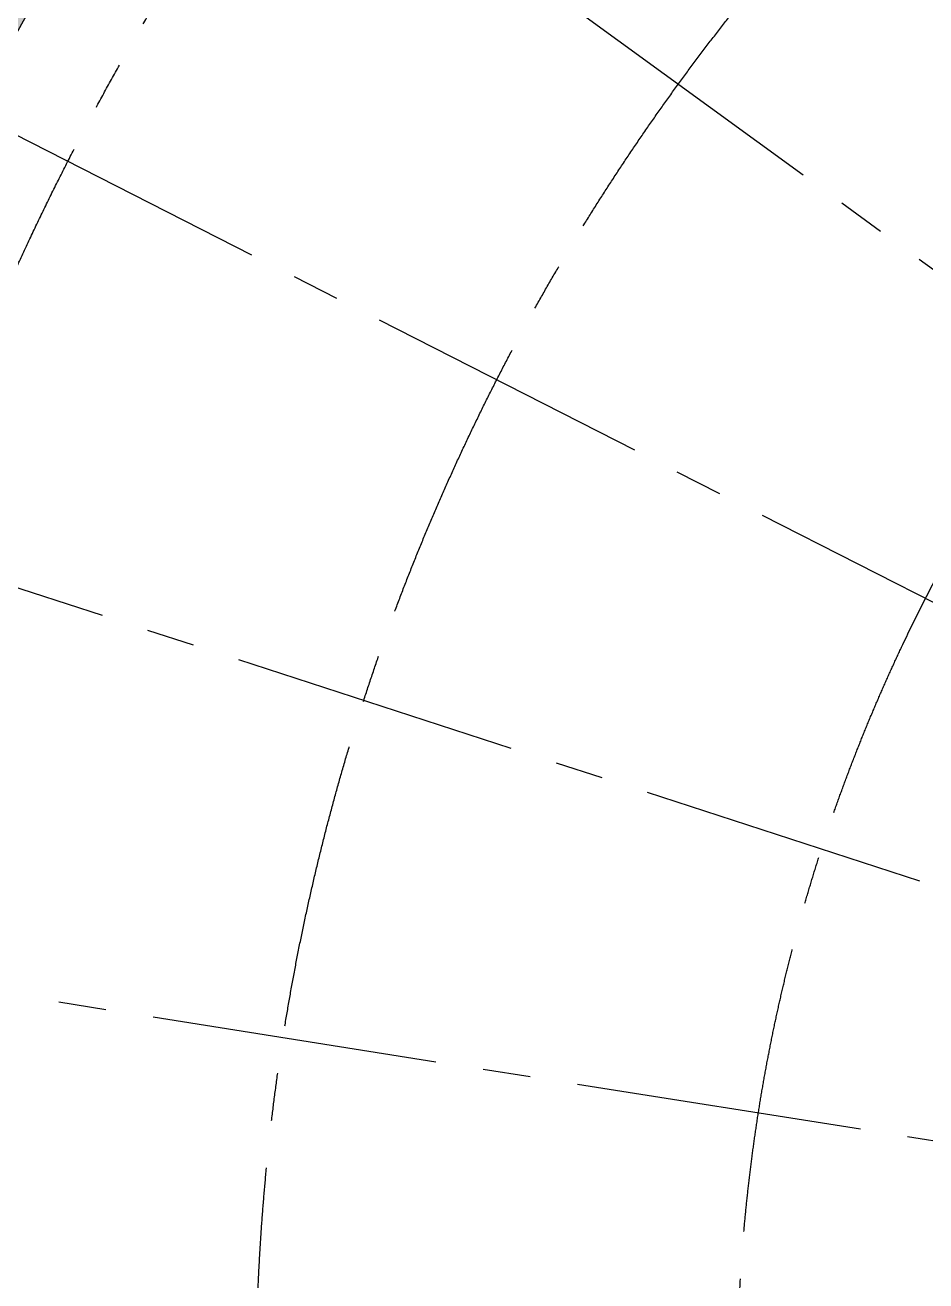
# Model space of a CAD drawing. Extents: x 104132 to 3338343, y -1228862 to 1409848.
# Drawn here: x 1712279 to 1730250, y 92544 to 117598 of the extents above; entities that cross this region are included whole.
import ezdxf

# ---------------------------------------------------------------- set-up
doc = ezdxf.new("R2010")
doc.units = 0
doc.linetypes.add('CENTER', pattern=[50.8, 31.75, -6.35, 6.35, -6.35])
doc.linetypes.add('CENTER2', pattern=[28.575, 19.05, -3.175, 3.175, -3.175])
for name, color, linetype in [('#幕墙线-平面', 8, 'Continuous'), ('#标注', 8, 'Continuous'), ('#轴线', 8, 'CENTER2'), ('A-ROOF-DRAN', 8, 'Continuous'), ('DOTE', 8, 'CENTER'), ('IEL-FINE', 8, 'Continuous'), ('分水线', 8, 'Continuous'), ('女儿墙', 8, 'Continuous')]:
    doc.layers.add(name, color=color, linetype=linetype)

# ---------------------------------------------------------------- blocks, each defined once
blk = doc.blocks.new('轴网20240313')
at = {"layer": '#标注', "ltscale": 300}
blk.add_circle((571467.9, -147345.9), 64700, dxfattribs=at)
at = {"layer": '#轴线', "ltscale": 300}
for p, q in [((559089.9, -138352.8), (516697.4, -107552.8)), ((557835.5, -140399.8), (511146.7, -116610.7)), ((556916.7, -142617.9), (507081.3, -126425.4)), ((556356.2, -144952.4), (504601.4, -136755.3))]:
    blk.add_line(p, q, dxfattribs=at)
for radius in [64700, 63300, 57500, 53700, 44100, 34500]:
    blk.add_circle((571467.9, -147345.9), radius, dxfattribs=at)
blk = doc.blocks.new('A$C49f573b4')
at = {"layer": '女儿墙'}
for radius in [63900, 63650]:
    blk.add_circle((0, 0), radius, dxfattribs=at)
blk = doc.blocks.new('QWEDSG')
at = {"layer": 'IEL-FINE', "ltscale": 300}
h = blk.add_hatch(dxfattribs=at)
h.set_pattern_fill('DOTS', color=256, scale=200)
h.set_pattern_definition([(0, (838162.48, -28168.94), (158.75, 317.5), [0, -317.5])])
edge = h.paths.add_edge_path(flags=17)
edge.add_arc((903162, 36831), 63600, 0, 360)
edge = h.paths.add_edge_path()
edge.add_arc((903162, 36831), 65000, 0, 360)
h = blk.add_hatch(dxfattribs=at)
h.set_pattern_fill('DOTS', color=256, scale=200)
h.set_pattern_definition([(0, (845962.48, -20368.94), (158.75, 317.5), [0, -317.5])])
edge = h.paths.add_edge_path(flags=17)
edge.add_arc((903162, 36831), 55800, 0, 360)
edge = h.paths.add_edge_path()
edge.add_arc((903162, 36831), 57200, 0, 360)
at = {"layer": '#幕墙线-平面'}
for radius in [65000, 64000, 63600, 57200, 55800]:
    blk.add_circle((903162, 36831), radius, dxfattribs=at)

msp = doc.modelspace()

# ---------------------------------------------------------------- linework, layer by layer
at = {"layer": 'A-ROOF-DRAN'}
for radius in [62950, 62650, 58150]:
    msp.add_circle((1760988, 90493), radius, dxfattribs=at)
msp.add_arc((1760988, 90493), 57850, 71.70287, 331.36515, dxfattribs=at)
at = {"layer": '分水线'}
msp.add_circle((1760988, 90493), 60400, dxfattribs=at)

# ---------------------------------------------------------------- block references
at = {"layer": '#幕墙线-平面'}
msp.add_blockref('QWEDSG', (857825, 53662), dxfattribs=at)
at = {"layer": '#幕墙线-平面', "ltscale": 300}
msp.add_blockref('A$C49f573b4', (1760988, 90493), dxfattribs=at)
at = {"layer": 'DOTE'}
msp.add_blockref('轴网20240313', (1189520, 237839), dxfattribs=at)

doc.saveas('drawing.dxf')
